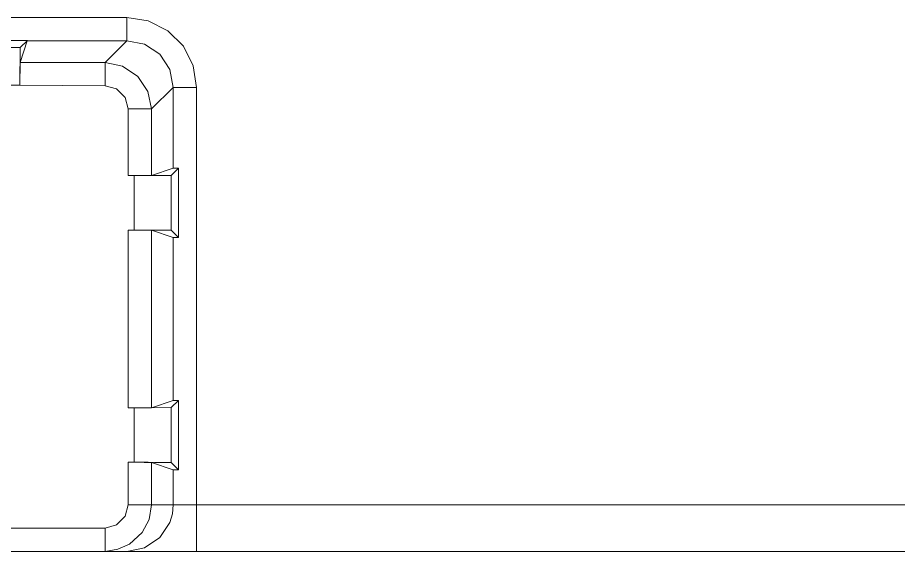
# Model space of a CAD drawing. Header units: millimetres. Extents: x 33157 to 59611, y -29750 to 1750.
# Drawn here: x 54987.25 to 55006.21, y -3217.21 to -3205.72 of the extents above; entities that cross this region are included whole.
import ezdxf

# ---------------------------------------------------------------- set-up
doc = ezdxf.new("R2010")
doc.units = ezdxf.units.MM
doc.layers.add('layer 1', color=7, linetype='Continuous', lineweight=18)

msp = doc.modelspace()

# ---------------------------------------------------------------- linework, layer by layer
at = {"layer": 'layer 1', "lineweight": 9}
for p, q in [((54989.593, -3205.724), (54989.593, -3206.225)), ((54989.128, -3206.69), (54989.128, -3207.19)), ((54990.594, -3207.225), (54990.594, -3208.963)), ((54991.094, -3207.225), (54991.094, -3217.212)), ((54989.628, -3207.69), (54989.628, -3209.121)), ((54990.129, -3207.69), (54990.129, -3209.121)), ((54990.708, -3208.963), (54990.708, -3210.454)), ((54989.751, -3209.121), (54989.751, -3210.296)), ((54990.55, -3209.121), (54990.55, -3210.296)), ((54989.628, -3210.296), (54989.628, -3214.123)), ((54990.129, -3210.296), (54990.129, -3214.123)), ((54990.594, -3210.454), (54990.594, -3213.965)), ((54990.708, -3213.965), (54990.708, -3215.457)), ((54989.751, -3214.123), (54989.751, -3215.29)), ((54990.55, -3214.114), (54990.55, -3215.299)), ((54989.628, -3215.29), (54989.628, -3216.211)), ((54990.129, -3215.299), (54990.129, -3216.211)), ((54990.594, -3215.457), (54990.594, -3216.211)), ((54989.128, -3216.712), (54989.128, -3217.212))]:
    msp.add_line(p, q, dxfattribs=at)
for points in [[(54989.593, -3205.724), (54989.593, -3205.724), (54977.821, -3205.724), (54977.821, -3205.724)], [(54987.46, -3206.216), (54987.46, -3206.216), (54985.959, -3206.216), (54985.959, -3206.216)], [(54987.302, -3206.365), (54987.302, -3206.365), (54987.46, -3206.216), (54987.46, -3206.216)], [(54987.451, -3206.225), (54987.451, -3206.225), (54987.302, -3206.69), (54987.302, -3206.69)], [(54989.593, -3206.225), (54989.593, -3206.225), (54987.451, -3206.225), (54987.451, -3206.225)], [(54989.128, -3206.69), (54989.128, -3206.69), (54989.593, -3206.225), (54989.593, -3206.225)], [(54987.302, -3206.365), (54987.302, -3206.365), (54986.117, -3206.365), (54986.117, -3206.365)], [(54987.302, -3206.365), (54987.302, -3206.365), (54987.293, -3207.181), (54987.293, -3207.181)], [(54987.293, -3207.181), (54987.293, -3207.181), (54987.302, -3206.69), (54987.302, -3206.69)], [(54989.128, -3206.69), (54989.128, -3206.69), (54987.302, -3206.69), (54987.302, -3206.69)], [(54987.293, -3207.181), (54987.293, -3207.181), (54980.121, -3207.181), (54980.121, -3207.181)], [(54989.128, -3207.19), (54989.128, -3207.19), (54987.293, -3207.181), (54987.293, -3207.181)], [(54990.129, -3207.69), (54990.129, -3207.69), (54990.594, -3207.225), (54990.594, -3207.225)], [(54991.094, -3207.225), (54991.094, -3207.225), (54990.594, -3207.225), (54990.594, -3207.225)], [(54989.628, -3207.69), (54989.628, -3207.69), (54990.129, -3207.69), (54990.129, -3207.69)], [(54990.594, -3208.963), (54990.594, -3208.963), (54990.129, -3209.121), (54990.129, -3209.121)], [(54990.55, -3209.121), (54990.55, -3209.121), (54990.708, -3208.963), (54990.708, -3208.963)], [(54989.628, -3209.121), (54989.628, -3209.121), (54989.751, -3209.121), (54989.751, -3209.121)], [(54989.725, -3209.121), (54989.725, -3209.121), (54990.55, -3209.121), (54990.55, -3209.121)], [(54989.725, -3209.121), (54989.725, -3209.121), (54990.129, -3209.121), (54990.129, -3209.121)], [(54989.628, -3210.296), (54989.628, -3210.296), (54989.751, -3210.296), (54989.751, -3210.296)], [(54990.594, -3210.454), (54990.594, -3210.454), (54990.129, -3210.296), (54990.129, -3210.296)], [(54990.55, -3210.296), (54990.55, -3210.296), (54990.708, -3210.454), (54990.708, -3210.454)], [(54990.594, -3213.965), (54990.594, -3213.965), (54990.129, -3214.123), (54990.129, -3214.123)], [(54990.55, -3214.114), (54990.55, -3214.114), (54990.708, -3213.965), (54990.708, -3213.965)], [(54989.628, -3214.123), (54989.628, -3214.123), (54989.751, -3214.123), (54989.751, -3214.123)], [(54989.725, -3214.123), (54989.725, -3214.123), (54990.55, -3214.114), (54990.55, -3214.114)], [(54989.725, -3214.123), (54989.725, -3214.123), (54990.129, -3214.123), (54990.129, -3214.123)], [(54989.628, -3215.29), (54989.628, -3215.29), (54989.751, -3215.29), (54989.751, -3215.29)], [(54990.594, -3215.457), (54990.594, -3215.457), (54990.129, -3215.299), (54990.129, -3215.299)], [(54990.55, -3215.299), (54990.55, -3215.299), (54990.708, -3215.457), (54990.708, -3215.457)], [(54989.628, -3216.211), (54989.628, -3216.211), (55022.794, -3216.211), (55022.794, -3216.211)], [(54978.295, -3216.712), (54978.295, -3216.712), (54989.128, -3216.712), (54989.128, -3216.712)], [(54989.655, -3217.054), (54989.655, -3217.054), (54989.927, -3216.808), (54989.927, -3216.808)], [(54854.21, -3217.212), (54854.21, -3217.212), (55050.209, -3217.212), (55050.209, -3217.212)]]:
    msp.add_open_spline(points, degree=3, dxfattribs=at)
for points, knots in [([(54991.094, -3207.225), (54991.094, -3207.225), (54991.024, -3206.76), (54991.024, -3206.76), (54991.024, -3206.76), (54990.813, -3206.339), (54990.813, -3206.339), (54990.813, -3206.339), (54990.48, -3206.005), (54990.48, -3206.005), (54990.48, -3206.005), (54990.059, -3205.794), (54990.059, -3205.794), (54990.059, -3205.794), (54989.593, -3205.724), (54989.593, -3205.724)], [0, 0, 0, 0, 152483.33315, 152483.33315, 152483.33315, 304966.666299, 304966.666299, 304966.666299, 457449.999449, 457449.999449, 457449.999449, 609933.332598, 609933.332598, 609933.332598, 762416.665748, 762416.665748, 762416.665748, 762416.665748]), ([(54990.594, -3207.225), (54990.594, -3207.225), (54990.524, -3206.839), (54990.524, -3206.839), (54990.524, -3206.839), (54990.304, -3206.514), (54990.304, -3206.514), (54990.304, -3206.514), (54989.979, -3206.295), (54989.979, -3206.295), (54989.979, -3206.295), (54989.593, -3206.225), (54989.593, -3206.225)], [0, 0, 0, 0, 156816.337366, 156816.337366, 156816.337366, 313632.674732, 313632.674732, 313632.674732, 470449.012098, 470449.012098, 470449.012098, 627265.349465, 627265.349465, 627265.349465, 627265.349465]), ([(54990.129, -3207.69), (54990.129, -3207.69), (54990.05, -3207.313), (54990.05, -3207.313), (54990.05, -3207.313), (54989.83, -3206.988), (54989.83, -3206.988), (54989.83, -3206.988), (54989.505, -3206.769), (54989.505, -3206.769), (54989.505, -3206.769), (54989.128, -3206.69), (54989.128, -3206.69)], [0, 0, 0, 0, 156815.743908, 156815.743908, 156815.743908, 313631.487815, 313631.487815, 313631.487815, 470447.231723, 470447.231723, 470447.231723, 627262.97563, 627262.97563, 627262.97563, 627262.97563]), ([(54989.628, -3207.69), (54989.628, -3207.69), (54989.558, -3207.444), (54989.558, -3207.444), (54989.558, -3207.444), (54989.374, -3207.26), (54989.374, -3207.26), (54989.374, -3207.26), (54989.128, -3207.19), (54989.128, -3207.19)], [0, 0, 0, 0, 162948.615671, 162948.615671, 162948.615671, 325897.231341, 325897.231341, 325897.231341, 488845.847012, 488845.847012, 488845.847012, 488845.847012]), ([(54990.708, -3208.963), (54990.708, -3208.963), (54990.664, -3208.963), (54990.664, -3208.963), (54990.664, -3208.963), (54990.629, -3208.963), (54990.629, -3208.963), (54990.629, -3208.963), (54990.603, -3208.963), (54990.603, -3208.963), (54990.603, -3208.963), (54990.594, -3208.963), (54990.594, -3208.963)], [0, 0, 0, 0, 156821.410193, 156821.410193, 156821.410193, 313642.820386, 313642.820386, 313642.820386, 470464.230579, 470464.230579, 470464.230579, 627285.640771, 627285.640771, 627285.640771, 627285.640771]), ([(54990.129, -3210.296), (54990.129, -3210.296), (54990.111, -3210.296), (54990.111, -3210.296), (54990.111, -3210.296), (54990.085, -3210.296), (54990.085, -3210.296), (54990.085, -3210.296), (54990.032, -3210.296), (54990.032, -3210.296), (54990.032, -3210.296), (54989.971, -3210.296), (54989.971, -3210.296), (54989.971, -3210.296), (54989.901, -3210.296), (54989.901, -3210.296), (54989.901, -3210.296), (54989.813, -3210.296), (54989.813, -3210.296), (54989.813, -3210.296), (54989.725, -3210.296), (54989.725, -3210.296), (54989.725, -3210.296), (54989.628, -3210.296), (54989.628, -3210.296)], [0, 0, 0, 0, 146804.770651, 146804.770651, 146804.770651, 293609.541302, 293609.541302, 293609.541302, 440414.311952, 440414.311952, 440414.311952, 587219.082603, 587219.082603, 587219.082603, 734023.853254, 734023.853254, 734023.853254, 880828.623905, 880828.623905, 880828.623905, 1027633.394556, 1027633.394556, 1027633.394556, 1174438.165206, 1174438.165206, 1174438.165206, 1174438.165206]), ([(54990.55, -3210.296), (54990.55, -3210.296), (54990.533, -3210.296), (54990.533, -3210.296), (54990.533, -3210.296), (54990.489, -3210.296), (54990.489, -3210.296), (54990.489, -3210.296), (54990.41, -3210.296), (54990.41, -3210.296), (54990.41, -3210.296), (54990.313, -3210.296), (54990.313, -3210.296), (54990.313, -3210.296), (54990.19, -3210.296), (54990.19, -3210.296), (54990.19, -3210.296), (54990.059, -3210.296), (54990.059, -3210.296), (54990.059, -3210.296), (54989.909, -3210.296), (54989.909, -3210.296), (54989.909, -3210.296), (54989.751, -3210.296), (54989.751, -3210.296)], [0, 0, 0, 0, 146805.598559, 146805.598559, 146805.598559, 293611.197118, 293611.197118, 293611.197118, 440416.795677, 440416.795677, 440416.795677, 587222.394235, 587222.394235, 587222.394235, 734027.992794, 734027.992794, 734027.992794, 880833.591353, 880833.591353, 880833.591353, 1027639.189912, 1027639.189912, 1027639.189912, 1174444.788471, 1174444.788471, 1174444.788471, 1174444.788471]), ([(54990.594, -3210.454), (54990.594, -3210.454), (54990.603, -3210.454), (54990.603, -3210.454), (54990.603, -3210.454), (54990.629, -3210.454), (54990.629, -3210.454), (54990.629, -3210.454), (54990.664, -3210.454), (54990.664, -3210.454), (54990.664, -3210.454), (54990.708, -3210.454), (54990.708, -3210.454)], [0, 0, 0, 0, 156823.646226, 156823.646226, 156823.646226, 313647.292452, 313647.292452, 313647.292452, 470470.938678, 470470.938678, 470470.938678, 627294.584905, 627294.584905, 627294.584905, 627294.584905]), ([(54990.708, -3213.965), (54990.708, -3213.965), (54990.664, -3213.965), (54990.664, -3213.965), (54990.664, -3213.965), (54990.629, -3213.965), (54990.629, -3213.965), (54990.629, -3213.965), (54990.603, -3213.965), (54990.603, -3213.965), (54990.603, -3213.965), (54990.594, -3213.965), (54990.594, -3213.965)], [0, 0, 0, 0, 156828.884239, 156828.884239, 156828.884239, 313657.768479, 313657.768479, 313657.768479, 470486.652718, 470486.652718, 470486.652718, 627315.536958, 627315.536958, 627315.536958, 627315.536958]), ([(54990.129, -3215.299), (54990.129, -3215.299), (54990.111, -3215.299), (54990.111, -3215.299), (54990.111, -3215.299), (54990.085, -3215.299), (54990.085, -3215.299), (54990.085, -3215.299), (54990.032, -3215.299), (54990.032, -3215.299), (54990.032, -3215.299), (54989.971, -3215.299), (54989.971, -3215.299), (54989.971, -3215.299), (54989.901, -3215.29), (54989.901, -3215.29), (54989.901, -3215.29), (54989.813, -3215.29), (54989.813, -3215.29), (54989.813, -3215.29), (54989.725, -3215.29), (54989.725, -3215.29), (54989.725, -3215.29), (54989.628, -3215.29), (54989.628, -3215.29)], [0, 0, 0, 0, 146811.762291, 146811.762291, 146811.762291, 293623.524581, 293623.524581, 293623.524581, 440435.286872, 440435.286872, 440435.286872, 587247.049163, 587247.049163, 587247.049163, 734058.811453, 734058.811453, 734058.811453, 880870.573744, 880870.573744, 880870.573744, 1027682.336035, 1027682.336035, 1027682.336035, 1174494.098325, 1174494.098325, 1174494.098325, 1174494.098325]), ([(54990.55, -3215.299), (54990.55, -3215.299), (54990.533, -3215.299), (54990.533, -3215.299), (54990.533, -3215.299), (54990.489, -3215.299), (54990.489, -3215.299), (54990.489, -3215.299), (54990.41, -3215.299), (54990.41, -3215.299), (54990.41, -3215.299), (54990.313, -3215.299), (54990.313, -3215.299), (54990.313, -3215.299), (54990.19, -3215.299), (54990.19, -3215.299), (54990.19, -3215.299), (54990.059, -3215.29), (54990.059, -3215.29), (54990.059, -3215.29), (54989.909, -3215.29), (54989.909, -3215.29), (54989.909, -3215.29), (54989.751, -3215.29), (54989.751, -3215.29)], [0, 0, 0, 0, 146812.592219, 146812.592219, 146812.592219, 293625.184439, 293625.184439, 293625.184439, 440437.776658, 440437.776658, 440437.776658, 587250.368878, 587250.368878, 587250.368878, 734062.961097, 734062.961097, 734062.961097, 880875.553317, 880875.553317, 880875.553317, 1027688.145536, 1027688.145536, 1027688.145536, 1174500.737755, 1174500.737755, 1174500.737755, 1174500.737755]), ([(54990.594, -3215.457), (54990.594, -3215.457), (54990.603, -3215.457), (54990.603, -3215.457), (54990.603, -3215.457), (54990.629, -3215.457), (54990.629, -3215.457), (54990.629, -3215.457), (54990.664, -3215.457), (54990.664, -3215.457), (54990.664, -3215.457), (54990.708, -3215.457), (54990.708, -3215.457)], [0, 0, 0, 0, 156831.120368, 156831.120368, 156831.120368, 313662.240737, 313662.240737, 313662.240737, 470493.361105, 470493.361105, 470493.361105, 627324.481474, 627324.481474, 627324.481474, 627324.481474]), ([(54989.128, -3216.712), (54989.128, -3216.712), (54989.374, -3216.641), (54989.374, -3216.641), (54989.374, -3216.641), (54989.558, -3216.457), (54989.558, -3216.457), (54989.558, -3216.457), (54989.628, -3216.211), (54989.628, -3216.211)], [0, 0, 0, 0, 162961.194094, 162961.194094, 162961.194094, 325922.388188, 325922.388188, 325922.388188, 488883.582283, 488883.582283, 488883.582283, 488883.582283]), ([(54989.927, -3216.808), (54989.927, -3216.808), (54990.076, -3216.527), (54990.076, -3216.527), (54990.076, -3216.527), (54990.129, -3216.211), (54990.129, -3216.211)], [0, 0, 0, 0, 176865.634256, 176865.634256, 176865.634256, 353731.268512, 353731.268512, 353731.268512, 353731.268512]), ([(54990.594, -3216.211), (54990.594, -3216.211), (54990.576, -3216.404), (54990.576, -3216.404), (54990.576, -3216.404), (54990.524, -3216.589), (54990.524, -3216.589)], [0, 0, 0, 0, 176867.013322, 176867.013322, 176867.013322, 353734.026645, 353734.026645, 353734.026645, 353734.026645]), ([(54989.593, -3217.212), (54989.593, -3217.212), (54989.979, -3217.133), (54989.979, -3217.133), (54989.979, -3217.133), (54990.304, -3216.913), (54990.304, -3216.913), (54990.304, -3216.913), (54990.524, -3216.589), (54990.524, -3216.589)], [0, 0, 0, 0, 162963.490268, 162963.490268, 162963.490268, 325926.980536, 325926.980536, 325926.980536, 488890.470803, 488890.470803, 488890.470803, 488890.470803]), ([(54989.128, -3217.212), (54989.128, -3217.212), (54989.4, -3217.168), (54989.4, -3217.168), (54989.4, -3217.168), (54989.655, -3217.054), (54989.655, -3217.054)], [0, 0, 0, 0, 176864.641568, 176864.641568, 176864.641568, 353729.283135, 353729.283135, 353729.283135, 353729.283135])]:
    msp.add_open_spline(points, degree=3, knots=knots, dxfattribs=at)

doc.saveas('drawing.dxf')
